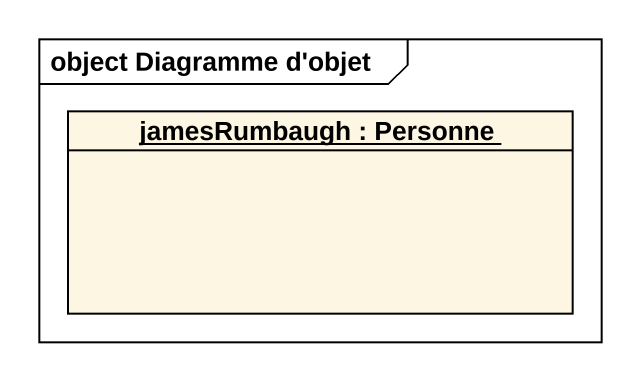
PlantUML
@startuml
mainframe object Diagramme d'objet
hide circle
hide empty members
object "jamesRumbaugh : Personne" as jamesRumbaugh
@enduml
